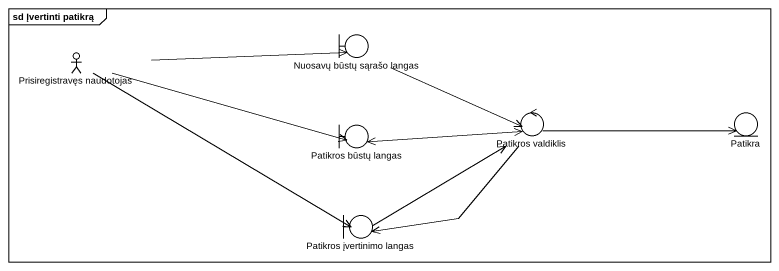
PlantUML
@startuml
mainframe sd Įvertinti patikrą
boundary "Nuosavų būstų sąrašo langas" as Nuosavų_būstų_sąrašo_langas
actor "Prisiregistravęs naudotojas" as Prisiregistravęs_naudotojas
boundary "Patikros būstų langas" as Patikros_būstų_langas
control "Patikros valdiklis" as Patikros_valdiklis
entity Patikra
boundary "Patikros įvertinimo langas" as Patikros_įvertinimo_langas
Nuosavų_būstų_sąrašo_langas -right-> Patikros_valdiklis
Prisiregistravęs_naudotojas -right-> Nuosavų_būstų_sąrašo_langas
Prisiregistravęs_naudotojas -right-> Patikros_būstų_langas
Prisiregistravęs_naudotojas -right-> Patikros_įvertinimo_langas
Patikros_būstų_langas -right-> Patikros_valdiklis
Patikros_valdiklis -left-> Patikros_būstų_langas
Patikros_valdiklis -right-> Patikra
Patikros_valdiklis -left-> Patikros_įvertinimo_langas
Patikros_įvertinimo_langas -right-> Patikros_valdiklis
@enduml
